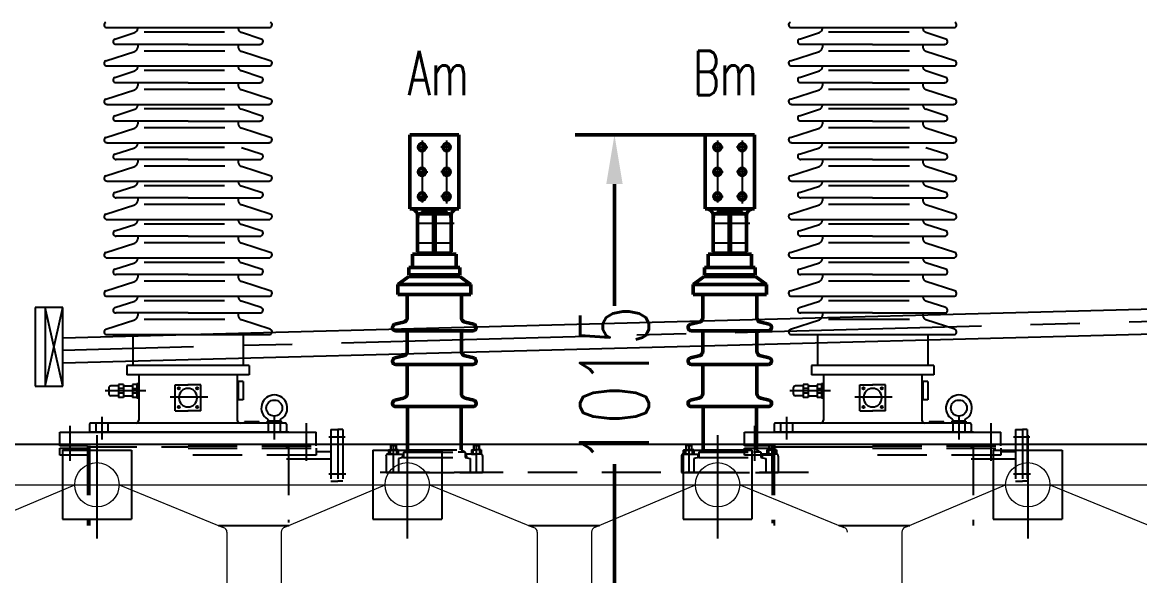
# Model space of a CAD drawing. Header units: inches. Extents: x -283 to 311, y 735 to 1155.
# Drawn here: x -176.7 to -120, y 1056.4 to 1084.5 of the extents above; entities that cross this region are included whole.
import ezdxf

# ---------------------------------------------------------------- set-up
doc = ezdxf.new("R2010")
doc.units = ezdxf.units.IN
doc.header["$LTSCALE"] = 10
for name, pattern in [('CENTER', [2, 1.25, -0.25, 0.25, -0.25]), ('DASHED', [0.75, 0.5, -0.25]), ('DASHED2', [0.375, 0.25, -0.125])]:
    doc.linetypes.add(name, pattern=pattern)
for name, color, linetype, lineweight in [('0粗实线层', 7, 'Continuous', 50), ('1虚线层', 5, 'DASHED', 25), ('2中心线层', 1, 'CENTER', 25), ('5文字层', 6, 'Continuous', 25)]:
    doc.layers.add(name, color=color, linetype=linetype, lineweight=lineweight)
for name, color, linetype in [('1', 5, 'DASHED2'), ('1轮廓实线层', 7, 'Continuous'), ('2', 2, 'CENTER'), ('3中心线层', 1, 'CENTER'), ('4', 2, 'Continuous'), ('5', 3, 'Continuous')]:
    doc.layers.add(name, color=color, linetype=linetype)
doc.styles.get("Standard").update_dxf_attribs({"font": 'txt.shx', "width": 0.67, "bigfont": 'hztxt.shx'})
doc.styles.add('TH_GBDIM', font='txt.shx', dxfattribs={"width": 0.67, "bigfont": 'hztxt.shx'})
doc.dimstyles.new('TH_GBDIM', dxfattribs={"dimtxt": 3.5, "dimasz": 2.5, "dimexe": 2, "dimexo": 0, "dimgap": 1.5, "dimtad": 0, "dimdec": 1, "dimlfac": 40, "dimdsep": 46, "dimtxsty": 'TH_GBDIM', "dimcen": 2.5, "dimclrd": 3, "dimclre": 3, "dimclrt": 6, "dimadec": 0, "dimazin": 2, "dimtfac": 0.714286, "dimtdec": 1, "dimtmove": 0, "dimatfit": 3, "dimfxl": 0, "dimtzin": 0, "dimlwd": -1, "dimlwe": -1, "dimarcsym": 0})

# ---------------------------------------------------------------- blocks, each defined once
blk = doc.blocks.new('*D86')
at = {"layer": '0粗实线层', "color": 3}
for p, q in [((-142.034, 1078.787), (-148.64, 1078.787)), ((-146.64, 1076.287), (-146.64, 1070.11)), ((-146.64, 1055.912), (-146.64, 1062.089)), ((-146.043, 1053.412), (-148.64, 1053.412))]:
    blk.add_line(p, q, dxfattribs=at)
for points in [[(-147.057, 1076.287), (-146.223, 1076.287), (-146.64, 1078.787)], [(-147.057, 1055.912), (-146.223, 1055.912), (-146.64, 1053.412)]]:
    blk.add_solid(points, dxfattribs=at)
at = {"layer": 'Defpoints', "color": 0}
for p in [(-142.034, 1078.787), (-146.64, 1053.412), (-146.043, 1053.412)]:
    blk.add_point(p, dxfattribs=at)
at = {"layer": '0粗实线层', "color": 6, "insert": (-146.64, 1066.1), "char_height": 3.5, "attachment_point": 5, "rotation": 90, "style": 'TH_GBDIM'}
blk.add_mtext('1015', dxfattribs=at)

msp = doc.modelspace()

# ---------------------------------------------------------------- linework, layer by layer
at = {"color": 0}
for p, q in [((-172.4129, 1084.224), (-164.1583, 1084.224)), ((-171.9976, 1083.6452), (-170.9919, 1083.9719)), ((-166.439, 1083.9881), (-170.5197, 1083.9881)), ((-164.5736, 1083.6452), (-165.5793, 1083.9719)), ((-137.6629, 1084.224), (-129.4083, 1084.224)), ((-137.2476, 1083.6452), (-136.2419, 1083.9719)), ((-131.689, 1083.9881), (-135.7697, 1083.9881)), ((-129.8236, 1083.6452), (-130.8293, 1083.9719)), ((-168.2856, 1083.3772), (-171.9552, 1083.3772)), ((-170.8338, 1083.3772), (-170.8338, 1083.2398)), ((-168.2856, 1083.3772), (-164.616, 1083.3772)), ((-165.7374, 1083.3772), (-165.7374, 1083.2398)), ((-133.5356, 1083.3772), (-137.2052, 1083.3772)), ((-136.0838, 1083.3772), (-136.0838, 1083.2398)), ((-133.5356, 1083.3772), (-129.866, 1083.3772)), ((-130.9874, 1083.3772), (-130.9874, 1083.2398)), ((-172.4554, 1082.5466), (-170.9919, 1083.0221)), ((-166.4138, 1083.0309), (-170.5197, 1083.0309)), ((-164.1158, 1082.5466), (-165.5793, 1083.0221)), ((-137.7054, 1082.5466), (-136.2419, 1083.0221)), ((-131.6638, 1083.0309), (-135.7697, 1083.0309)), ((-129.3658, 1082.5466), (-130.8293, 1083.0221)), ((-172.4129, 1082.2787), (-164.1583, 1082.2787)), ((-137.6629, 1082.2787), (-129.4083, 1082.2787)), ((-171.9976, 1081.6999), (-170.9919, 1082.0266)), ((-166.439, 1082.0428), (-170.5197, 1082.0428)), ((-164.5736, 1081.6999), (-165.5793, 1082.0266)), ((-137.2476, 1081.6999), (-136.2419, 1082.0266)), ((-131.689, 1082.0428), (-135.7697, 1082.0428)), ((-129.8236, 1081.6999), (-130.8293, 1082.0266)), ((-172.4554, 1080.6013), (-170.9919, 1081.0768)), ((-168.2856, 1081.4319), (-171.9552, 1081.4319)), ((-170.8338, 1081.4319), (-170.8338, 1081.2945)), ((-166.4138, 1081.0856), (-170.5197, 1081.0856)), ((-168.2856, 1081.4319), (-164.616, 1081.4319)), ((-165.7374, 1081.4319), (-165.7374, 1081.2945)), ((-164.1158, 1080.6013), (-165.5793, 1081.0768)), ((-137.7054, 1080.6013), (-136.2419, 1081.0768)), ((-133.5356, 1081.4319), (-137.2052, 1081.4319)), ((-136.0838, 1081.4319), (-136.0838, 1081.2945)), ((-131.6638, 1081.0856), (-135.7697, 1081.0856)), ((-133.5356, 1081.4319), (-129.866, 1081.4319)), ((-130.9874, 1081.4319), (-130.9874, 1081.2945)), ((-129.3658, 1080.6013), (-130.8293, 1081.0768)), ((-172.4129, 1080.3334), (-164.1583, 1080.3334)), ((-171.9976, 1079.7546), (-170.9919, 1080.0813)), ((-166.439, 1080.0975), (-170.5197, 1080.0975)), ((-164.5736, 1079.7546), (-165.5793, 1080.0813)), ((-137.6629, 1080.3334), (-129.4083, 1080.3334)), ((-137.2476, 1079.7546), (-136.2419, 1080.0813)), ((-131.689, 1080.0975), (-135.7697, 1080.0975)), ((-129.8236, 1079.7546), (-130.8293, 1080.0813)), ((-168.2856, 1079.4866), (-171.9552, 1079.4866)), ((-170.8338, 1079.4866), (-170.8338, 1079.3492)), ((-168.2856, 1079.4866), (-164.616, 1079.4866)), ((-165.7374, 1079.4866), (-165.7374, 1079.3492)), ((-133.5356, 1079.4866), (-137.2052, 1079.4866)), ((-136.0838, 1079.4866), (-136.0838, 1079.3492)), ((-133.5356, 1079.4866), (-129.866, 1079.4866)), ((-130.9874, 1079.4866), (-130.9874, 1079.3492)), ((-172.4554, 1078.656), (-170.9919, 1079.1315)), ((-166.4138, 1079.1403), (-170.5197, 1079.1403)), ((-164.1158, 1078.656), (-165.5793, 1079.1315)), ((-137.7054, 1078.656), (-136.2419, 1079.1315)), ((-131.6638, 1079.1403), (-135.7697, 1079.1403)), ((-129.3658, 1078.656), (-130.8293, 1079.1315)), ((-172.4129, 1078.3881), (-164.1583, 1078.3881)), ((-171.9976, 1077.8093), (-170.9919, 1078.136)), ((-166.439, 1078.1522), (-170.5197, 1078.1522)), ((-164.5736, 1077.8093), (-165.5793, 1078.136)), ((-137.6629, 1078.3881), (-129.4083, 1078.3881)), ((-137.2476, 1077.8093), (-136.2419, 1078.136)), ((-131.689, 1078.1522), (-135.7697, 1078.1522)), ((-129.8236, 1077.8093), (-130.8293, 1078.136)), ((-168.2856, 1077.5413), (-171.9552, 1077.5413)), ((-170.8338, 1077.5413), (-170.8338, 1077.4039)), ((-168.2856, 1077.5413), (-164.616, 1077.5413)), ((-165.7374, 1077.5413), (-165.7374, 1077.4039)), ((-133.5356, 1077.5413), (-137.2052, 1077.5413)), ((-136.0838, 1077.5413), (-136.0838, 1077.4039)), ((-133.5356, 1077.5413), (-129.866, 1077.5413)), ((-130.9874, 1077.5413), (-130.9874, 1077.4039)), ((-172.4554, 1076.7107), (-170.9919, 1077.1862)), ((-166.4138, 1077.195), (-170.5197, 1077.195)), ((-164.1158, 1076.7107), (-165.5793, 1077.1862)), ((-137.7054, 1076.7107), (-136.2419, 1077.1862)), ((-131.6638, 1077.195), (-135.7697, 1077.195)), ((-129.3658, 1076.7107), (-130.8293, 1077.1862)), ((-172.4129, 1076.4428), (-164.1583, 1076.4428)), ((-137.6629, 1076.4428), (-129.4083, 1076.4428)), ((-171.9976, 1075.8639), (-170.9919, 1076.1907)), ((-166.439, 1076.2069), (-170.5197, 1076.2069)), ((-164.5736, 1075.8639), (-165.5793, 1076.1907)), ((-137.2476, 1075.8639), (-136.2419, 1076.1907)), ((-131.689, 1076.2069), (-135.7697, 1076.2069)), ((-129.8236, 1075.8639), (-130.8293, 1076.1907)), ((-168.2856, 1075.596), (-171.9552, 1075.596)), ((-170.8338, 1075.596), (-170.8338, 1075.4586)), ((-168.2856, 1075.596), (-164.616, 1075.596)), ((-165.7374, 1075.596), (-165.7374, 1075.4586)), ((-133.5356, 1075.596), (-137.2052, 1075.596)), ((-136.0838, 1075.596), (-136.0838, 1075.4586)), ((-133.5356, 1075.596), (-129.866, 1075.596)), ((-130.9874, 1075.596), (-130.9874, 1075.4586)), ((-172.4554, 1074.7654), (-170.9919, 1075.2409)), ((-166.4138, 1075.2497), (-170.5197, 1075.2497)), ((-164.1158, 1074.7654), (-165.5793, 1075.2409)), ((-137.7054, 1074.7654), (-136.2419, 1075.2409)), ((-131.6638, 1075.2497), (-135.7697, 1075.2497)), ((-129.3658, 1074.7654), (-130.8293, 1075.2409)), ((-172.4129, 1074.4975), (-164.1583, 1074.4975)), ((-171.9976, 1073.9186), (-170.9919, 1074.2454)), ((-166.439, 1074.2616), (-170.5197, 1074.2616)), ((-164.5736, 1073.9186), (-165.5793, 1074.2454)), ((-137.6629, 1074.4975), (-129.4083, 1074.4975)), ((-137.2476, 1073.9186), (-136.2419, 1074.2454)), ((-131.689, 1074.2616), (-135.7697, 1074.2616)), ((-129.8236, 1073.9186), (-130.8293, 1074.2454)), ((-168.2856, 1073.6507), (-171.9552, 1073.6507)), ((-170.8338, 1073.6507), (-170.8338, 1073.5133)), ((-168.2856, 1073.6507), (-164.616, 1073.6507)), ((-165.7374, 1073.6507), (-165.7374, 1073.5133)), ((-133.5356, 1073.6507), (-137.2052, 1073.6507)), ((-136.0838, 1073.6507), (-136.0838, 1073.5133)), ((-133.5356, 1073.6507), (-129.866, 1073.6507)), ((-130.9874, 1073.6507), (-130.9874, 1073.5133)), ((-172.4554, 1072.8201), (-170.9919, 1073.2956)), ((-166.4138, 1073.3044), (-170.5197, 1073.3044)), ((-164.1158, 1072.8201), (-165.5793, 1073.2956)), ((-137.7054, 1072.8201), (-136.2419, 1073.2956)), ((-131.6638, 1073.3044), (-135.7697, 1073.3044)), ((-129.3658, 1072.8201), (-130.8293, 1073.2956)), ((-172.4129, 1072.5522), (-164.1583, 1072.5522)), ((-137.6629, 1072.5522), (-129.4083, 1072.5522)), ((-171.9976, 1071.9733), (-170.9919, 1072.3001)), ((-166.439, 1072.3163), (-170.5197, 1072.3163)), ((-164.5736, 1071.9733), (-165.5793, 1072.3001)), ((-137.2476, 1071.9733), (-136.2419, 1072.3001)), ((-131.689, 1072.3163), (-135.7697, 1072.3163)), ((-129.8236, 1071.9733), (-130.8293, 1072.3001)), ((-172.4554, 1070.8748), (-170.9919, 1071.3503)), ((-168.2856, 1071.7054), (-171.9552, 1071.7054)), ((-170.8338, 1071.7054), (-170.8338, 1071.568)), ((-166.4138, 1071.3591), (-170.5197, 1071.3591)), ((-168.2856, 1071.7054), (-164.616, 1071.7054)), ((-165.7374, 1071.7054), (-165.7374, 1071.568)), ((-164.1158, 1070.8748), (-165.5793, 1071.3503)), ((-137.7054, 1070.8748), (-136.2419, 1071.3503)), ((-133.5356, 1071.7054), (-137.2052, 1071.7054)), ((-136.0838, 1071.7054), (-136.0838, 1071.568)), ((-131.6638, 1071.3591), (-135.7697, 1071.3591)), ((-133.5356, 1071.7054), (-129.866, 1071.7054)), ((-130.9874, 1071.7054), (-130.9874, 1071.568)), ((-129.3658, 1070.8748), (-130.8293, 1071.3503)), ((-172.4129, 1070.6069), (-164.1583, 1070.6069)), ((-171.9976, 1070.028), (-170.9919, 1070.3548)), ((-166.439, 1070.371), (-170.5197, 1070.371)), ((-164.5736, 1070.028), (-165.5793, 1070.3548)), ((-137.6629, 1070.6069), (-129.4083, 1070.6069)), ((-137.2476, 1070.028), (-136.2419, 1070.3548)), ((-131.689, 1070.371), (-135.7697, 1070.371)), ((-129.8236, 1070.028), (-130.8293, 1070.3548)), ((-168.2856, 1069.7601), (-171.9552, 1069.7601)), ((-170.8338, 1069.7601), (-170.8338, 1069.6227)), ((-168.2856, 1069.7601), (-164.616, 1069.7601)), ((-165.7374, 1069.7601), (-165.7374, 1069.6227)), ((-133.5356, 1069.7601), (-137.2052, 1069.7601)), ((-136.0838, 1069.7601), (-136.0838, 1069.6227)), ((-133.5356, 1069.7601), (-129.866, 1069.7601)), ((-130.9874, 1069.7601), (-130.9874, 1069.6227)), ((-172.4554, 1068.9295), (-170.9919, 1069.405)), ((-166.4138, 1069.4138), (-170.5197, 1069.4138)), ((-164.1158, 1068.9295), (-165.5793, 1069.405)), ((-137.7054, 1068.9295), (-136.2419, 1069.405)), ((-131.6638, 1069.4138), (-135.7697, 1069.4138)), ((-129.3658, 1068.9295), (-130.8293, 1069.405)), ((-172.4129, 1068.6616), (-164.1583, 1068.6616)), ((-171.0839, 1068.6616), (-171.0839, 1067.0872)), ((-165.4873, 1068.6616), (-165.4873, 1067.0872)), ((-137.6629, 1068.6616), (-129.4083, 1068.6616)), ((-136.3339, 1068.6616), (-136.3339, 1067.0872)), ((-130.7373, 1068.6616), (-130.7373, 1067.0872)), ((-165.1748, 1067.0872), (-171.3964, 1067.0872)), ((-171.3964, 1067.0872), (-171.3964, 1066.6184)), ((-165.1748, 1067.0872), (-165.1748, 1066.6184)), ((-130.4248, 1067.0872), (-136.6464, 1067.0872)), ((-136.6464, 1067.0872), (-136.6464, 1066.6184)), ((-130.4248, 1067.0872), (-130.4248, 1066.6184)), ((-165.1748, 1066.6184), (-171.3964, 1066.6184)), ((-170.784, 1066.6184), (-170.784, 1064.3184)), ((-165.7856, 1066.6184), (-165.7856, 1064.3184)), ((-165.484, 1066.2819), (-165.7856, 1066.2819)), ((-165.7856, 1066.2819), (-165.7856, 1065.343)), ((-165.7412, 1066.2819), (-165.7412, 1065.343)), ((-165.484, 1066.2819), (-165.484, 1065.343)), ((-130.4248, 1066.6184), (-136.6464, 1066.6184)), ((-136.034, 1066.6184), (-136.034, 1064.3184)), ((-131.0356, 1066.6184), (-131.0356, 1064.3184)), ((-130.734, 1066.2819), (-131.0356, 1066.2819)), ((-131.0356, 1066.2819), (-131.0356, 1065.343)), ((-130.9912, 1066.2819), (-130.9912, 1065.343)), ((-130.734, 1066.2819), (-130.734, 1065.343)), ((-172.312, 1065.9423), (-172.312, 1065.6618)), ((-171.818, 1066.0536), (-172.2007, 1066.0536)), ((-171.818, 1066.1309), (-171.818, 1065.4629)), ((-171.5537, 1066.1309), (-171.818, 1066.1309)), ((-171.5537, 1065.9148), (-171.818, 1065.9148)), ((-171.5537, 1065.6763), (-171.818, 1065.6763)), ((-171.5537, 1066.1309), (-171.5537, 1065.4629)), ((-171.1056, 1066.042), (-171.5537, 1066.042)), ((-170.8823, 1065.6817), (-171.1081, 1065.6869)), ((-171.1056, 1066.1309), (-171.1056, 1065.4629)), ((-170.8797, 1066.1309), (-171.1056, 1066.1309)), ((-170.8797, 1065.907), (-171.1056, 1065.907)), ((-170.8797, 1066.1566), (-170.8797, 1065.432)), ((-170.784, 1066.1566), (-170.8797, 1066.1566)), ((-168.9399, 1064.7948), (-168.939, 1066.1142)), ((-168.939, 1066.1142), (-168.2793, 1066.1142)), ((-167.6322, 1066.1142), (-168.2919, 1066.1142)), ((-167.6313, 1064.7948), (-167.6322, 1066.1142)), ((-137.562, 1065.9423), (-137.562, 1065.6618)), ((-137.068, 1066.0536), (-137.4507, 1066.0536)), ((-137.068, 1066.1309), (-137.068, 1065.4629)), ((-136.8037, 1066.1309), (-137.068, 1066.1309)), ((-136.8037, 1065.9148), (-137.068, 1065.9148)), ((-136.8037, 1065.6763), (-137.068, 1065.6763)), ((-136.8037, 1066.1309), (-136.8037, 1065.4629)), ((-136.3556, 1066.042), (-136.8037, 1066.042)), ((-136.1323, 1065.6817), (-136.3581, 1065.6869)), ((-136.3556, 1066.1309), (-136.3556, 1065.4629)), ((-136.1297, 1066.1309), (-136.3556, 1066.1309)), ((-136.1297, 1065.907), (-136.3556, 1065.907)), ((-136.1297, 1066.1566), (-136.1297, 1065.432)), ((-136.034, 1066.1566), (-136.1297, 1066.1566)), ((-134.1899, 1064.7948), (-134.189, 1066.1142)), ((-134.189, 1066.1142), (-133.5293, 1066.1142)), ((-132.8822, 1066.1142), (-133.5419, 1066.1142)), ((-132.8813, 1064.7948), (-132.8822, 1066.1142)), ((-171.818, 1065.5505), (-172.2007, 1065.5505)), ((-171.5537, 1065.4629), (-171.818, 1065.4629)), ((-171.1056, 1065.5248), (-171.5537, 1065.5248)), ((-170.8797, 1065.4629), (-171.1056, 1065.4629)), ((-170.784, 1065.432), (-170.8797, 1065.432)), ((-165.484, 1065.343), (-165.7856, 1065.343)), ((-165.7856, 1065.343), (-165.7856, 1065.343)), ((-137.068, 1065.5505), (-137.4507, 1065.5505)), ((-136.8037, 1065.4629), (-137.068, 1065.4629)), ((-136.3556, 1065.5248), (-136.8037, 1065.5248)), ((-136.1297, 1065.4629), (-136.3556, 1065.4629)), ((-136.034, 1065.432), (-136.1297, 1065.432)), ((-130.734, 1065.343), (-131.0356, 1065.343)), ((-131.0356, 1065.343), (-131.0356, 1065.343)), ((-168.9399, 1064.7948), (-168.2802, 1064.7948)), ((-167.6313, 1064.7948), (-168.291, 1064.7948)), ((-134.1899, 1064.7948), (-133.5302, 1064.7948)), ((-132.8813, 1064.7948), (-133.541, 1064.7948)), ((-173.2856, 1064.1119), (-173.2856, 1063.7624)), ((-168.2856, 1064.1622), (-173.2353, 1064.1622)), ((-172.2571, 1064.1622), (-172.4466, 1064.1622)), ((-163.3359, 1064.1622), (-168.2856, 1064.1622)), ((-165.4245, 1064.2326), (-165.4245, 1064.1622)), ((-164.6706, 1064.2326), (-165.4245, 1064.2326)), ((-164.6706, 1064.1622), (-164.6706, 1064.2326)), ((-163.5489, 1064.2552), (-164.2723, 1064.2552)), ((-164.2723, 1064.2552), (-164.2723, 1064.1622)), ((-163.5499, 1064.2556), (-163.5499, 1064.1622)), ((-163.2856, 1064.1119), (-163.2856, 1063.7624)), ((-138.5356, 1064.1119), (-138.5356, 1063.7624)), ((-133.5356, 1064.1622), (-138.4853, 1064.1622)), ((-137.5071, 1064.1622), (-137.6966, 1064.1622)), ((-128.5859, 1064.1622), (-133.5356, 1064.1622)), ((-130.6745, 1064.2326), (-130.6745, 1064.1622)), ((-129.9206, 1064.2326), (-130.6745, 1064.2326)), ((-129.9206, 1064.1622), (-129.9206, 1064.2326)), ((-128.7989, 1064.2552), (-129.5223, 1064.2552)), ((-129.5223, 1064.2552), (-129.5223, 1064.1622)), ((-128.7999, 1064.2556), (-128.7999, 1064.1622)), ((-128.5356, 1064.1119), (-128.5356, 1063.7624)), ((-168.2856, 1063.7122), (-173.2353, 1063.7122)), ((-172.2627, 1063.7122), (-172.4466, 1063.7122)), ((-163.1713, 1063.7122), (-170.1713, 1063.7122)), ((-163.3359, 1063.7122), (-168.2856, 1063.7122)), ((-164.3085, 1063.7122), (-164.1246, 1063.7122)), ((-133.5356, 1063.7122), (-138.4853, 1063.7122)), ((-128.4213, 1063.7122), (-135.4213, 1063.7122)), ((-128.5859, 1063.7122), (-133.5356, 1063.7122)), ((-129.5585, 1063.7122), (-129.3746, 1063.7122))]:
    msp.add_line(p, q, dxfattribs=at)
for p, q in [((-68.0356, 1071.2872), (-174.6377, 1068.478)), ((-174.6377, 1067.228), (-68.0356, 1070.0372)), ((-174.7856, 1063.7122), (-161.7856, 1063.7122)), ((-174.7856, 1063.0122), (-174.7856, 1063.7122)), ((-140.0356, 1063.7122), (-127.0356, 1063.7122)), ((-208.4106, 1063.0997), (-58.6606, 1063.0997)), ((-163.2856, 1063.0122), (-163.2856, 1062.8872)), ((-163.1856, 1063.0122), (-163.1856, 1062.8872)), ((-138.6356, 1062.9622), (-133.5356, 1062.9622)), ((-128.5356, 1063.0122), (-128.5356, 1062.8872)), ((-128.4356, 1063.0122), (-128.4356, 1062.8872)), ((-174.6606, 1062.7872), (-171.1606, 1062.7872)), ((-174.6606, 1062.7872), (-174.6606, 1059.2872)), ((-171.1606, 1062.7872), (-171.1606, 1059.2872)), ((-158.9106, 1062.7872), (-155.4106, 1062.7872)), ((-158.9106, 1062.7872), (-158.9106, 1059.2872)), ((-155.4106, 1062.7872), (-155.4106, 1059.2872)), ((-143.1606, 1062.7872), (-139.6606, 1062.7872)), ((-143.1606, 1062.7872), (-143.1606, 1059.2872)), ((-139.6606, 1062.7872), (-139.6606, 1059.2872)), ((-127.4106, 1062.7872), (-123.9106, 1062.7872)), ((-127.4106, 1062.7872), (-127.4106, 1059.2872)), ((-123.9106, 1062.7872), (-123.9106, 1059.2872)), ((-174.6606, 1059.2872), (-171.1606, 1059.2872)), ((-166.7441, 1058.9747), (-163.147, 1058.9747)), ((-158.9106, 1059.2872), (-155.4106, 1059.2872)), ((-150.9941, 1058.9747), (-147.397, 1058.9747)), ((-143.1606, 1059.2872), (-139.6606, 1059.2872)), ((-135.2441, 1058.9747), (-131.647, 1058.9747)), ((-127.4106, 1059.2872), (-123.9106, 1059.2872))]:
    msp.add_line(p, q)
at = {"lineweight": 0}
for p, q in [((-179.1191, 1058.8805), (-174.0356, 1061.0372)), ((-171.7856, 1061.0372), (-166.4992, 1058.8745)), ((-163.3691, 1058.8805), (-158.2856, 1061.0372)), ((-156.0356, 1061.0372), (-150.7492, 1058.8745)), ((-147.6191, 1058.8805), (-142.5356, 1061.0372)), ((-140.2856, 1061.0372), (-134.9992, 1058.8745)), ((-131.8691, 1058.8805), (-126.7856, 1061.0372)), ((-124.5356, 1061.0372), (-119.2492, 1058.8745)), ((-166.3082, 1058.6315), (-166.3082, 1000.9428)), ((-163.5579, 1058.625), (-163.5579, 1000.9363)), ((-150.5582, 1058.6315), (-150.5582, 1000.9428)), ((-147.8079, 1058.625), (-147.8079, 1000.9363)), ((-132.0579, 1058.625), (-132.0579, 1029.7807))]:
    msp.add_line(p, q, dxfattribs=at)
at = {"color": 0}
for centre, radius in [((-168.7507, 1065.9257), 0.0565), ((-167.8205, 1065.9257), 0.0565), ((-134.0007, 1065.9257), 0.0565), ((-133.0705, 1065.9257), 0.0565), ((-163.9062, 1064.9294), 0.4065), ((-129.1562, 1064.9294), 0.4065), ((-168.7513, 1064.9833), 0.0565), ((-167.8199, 1064.9833), 0.0565), ((-134.0013, 1064.9833), 0.0565), ((-133.0699, 1064.9833), 0.0565)]:
    msp.add_circle(centre, radius, dxfattribs=at)
for centre, radius, start, end in [((-172.4129, 1084.3613), 0.1373, 108, 280), ((-164.1583, 1084.3613), 0.1373, 260, 72), ((-137.6629, 1084.3613), 0.1373, 108, 280), ((-129.4083, 1084.3613), 0.1373, 260, 72), ((-171.0627, 1084.1896), 0.2289, 288, 0), ((-165.5086, 1084.1896), 0.2289, 180, 252), ((-136.3127, 1084.1896), 0.2289, 288, 0), ((-130.7586, 1084.1896), 0.2289, 180, 252), ((-171.9552, 1083.5146), 0.1373, 108, 280), ((-171.0627, 1083.2398), 0.2289, 288, 0), ((-165.5086, 1083.2398), 0.2289, 180, 252), ((-164.616, 1083.5146), 0.1373, 260, 72), ((-137.2052, 1083.5146), 0.1373, 108, 280), ((-136.3127, 1083.2398), 0.2289, 288, 0), ((-130.7586, 1083.2398), 0.2289, 180, 252), ((-129.866, 1083.5146), 0.1373, 260, 72), ((-172.4129, 1082.416), 0.1373, 108, 280), ((-171.0627, 1082.2443), 0.2289, 288, 0), ((-165.5086, 1082.2443), 0.2289, 180, 252), ((-164.1583, 1082.416), 0.1373, 260, 72), ((-137.6629, 1082.416), 0.1373, 108, 280), ((-136.3127, 1082.2443), 0.2289, 288, 0), ((-130.7586, 1082.2443), 0.2289, 180, 252), ((-129.4083, 1082.416), 0.1373, 260, 72), ((-171.9552, 1081.5693), 0.1373, 108, 280), ((-164.616, 1081.5693), 0.1373, 260, 72), ((-137.2052, 1081.5693), 0.1373, 108, 280), ((-129.866, 1081.5693), 0.1373, 260, 72), ((-171.0627, 1081.2945), 0.2289, 288, 0), ((-165.5086, 1081.2945), 0.2289, 180, 252), ((-136.3127, 1081.2945), 0.2289, 288, 0), ((-130.7586, 1081.2945), 0.2289, 180, 252), ((-172.4129, 1080.4707), 0.1373, 108, 280), ((-164.1583, 1080.4707), 0.1373, 260, 72), ((-137.6629, 1080.4707), 0.1373, 108, 280), ((-129.4083, 1080.4707), 0.1373, 260, 72), ((-171.0627, 1080.299), 0.2289, 288, 0), ((-165.5086, 1080.299), 0.2289, 180, 252), ((-136.3127, 1080.299), 0.2289, 288, 0), ((-130.7586, 1080.299), 0.2289, 180, 252), ((-171.9552, 1079.624), 0.1373, 108, 280), ((-171.0627, 1079.3492), 0.2289, 288, 0), ((-165.5086, 1079.3492), 0.2289, 180, 252), ((-164.616, 1079.624), 0.1373, 260, 72), ((-137.2052, 1079.624), 0.1373, 108, 280), ((-136.3127, 1079.3492), 0.2289, 288, 0), ((-130.7586, 1079.3492), 0.2289, 180, 252), ((-129.866, 1079.624), 0.1373, 260, 72), ((-172.4129, 1078.5254), 0.1373, 108, 280), ((-171.0627, 1078.3537), 0.2289, 288, 0), ((-164.1583, 1078.5254), 0.1373, 260, 72), ((-137.6629, 1078.5254), 0.1373, 108, 280), ((-136.3127, 1078.3537), 0.2289, 288, 0), ((-129.4083, 1078.5254), 0.1373, 260, 72), ((-171.9552, 1077.6787), 0.1373, 108, 280), ((-164.616, 1077.6787), 0.1373, 260, 72), ((-137.2052, 1077.6787), 0.1373, 108, 280), ((-129.866, 1077.6787), 0.1373, 260, 72), ((-171.0627, 1077.4039), 0.2289, 288, 0), ((-165.5086, 1077.4039), 0.2289, 180, 252), ((-136.3127, 1077.4039), 0.2289, 288, 0), ((-130.7586, 1077.4039), 0.2289, 180, 252), ((-172.4129, 1076.5801), 0.1373, 108, 280), ((-171.0627, 1076.4084), 0.2289, 288, 0), ((-165.5086, 1076.4084), 0.2289, 180, 252), ((-164.1583, 1076.5801), 0.1373, 260, 72), ((-137.6629, 1076.5801), 0.1373, 108, 280), ((-136.3127, 1076.4084), 0.2289, 288, 0), ((-130.7586, 1076.4084), 0.2289, 180, 252), ((-129.4083, 1076.5801), 0.1373, 260, 72), ((-171.9552, 1075.7334), 0.1373, 108, 280), ((-164.616, 1075.7334), 0.1373, 260, 72), ((-137.2052, 1075.7334), 0.1373, 108, 280), ((-129.866, 1075.7334), 0.1373, 260, 72), ((-171.0627, 1075.4586), 0.2289, 288, 0), ((-165.5086, 1075.4586), 0.2289, 180, 252), ((-136.3127, 1075.4586), 0.2289, 288, 0), ((-130.7586, 1075.4586), 0.2289, 180, 252), ((-172.4129, 1074.6348), 0.1373, 108, 280), ((-164.1583, 1074.6348), 0.1373, 260, 72), ((-137.6629, 1074.6348), 0.1373, 108, 280), ((-129.4083, 1074.6348), 0.1373, 260, 72), ((-171.0627, 1074.4631), 0.2289, 288, 0), ((-165.5086, 1074.4631), 0.2289, 180, 252), ((-136.3127, 1074.4631), 0.2289, 288, 0), ((-130.7586, 1074.4631), 0.2289, 180, 252), ((-171.9552, 1073.7881), 0.1373, 108, 280), ((-164.616, 1073.7881), 0.1373, 260, 72), ((-137.2052, 1073.7881), 0.1373, 108, 280), ((-129.866, 1073.7881), 0.1373, 260, 72), ((-171.0627, 1073.5133), 0.2289, 288, 0), ((-165.5086, 1073.5133), 0.2289, 180, 252), ((-136.3127, 1073.5133), 0.2289, 288, 0), ((-130.7586, 1073.5133), 0.2289, 180, 252), ((-172.4129, 1072.6895), 0.1373, 108, 280), ((-171.0627, 1072.5178), 0.2289, 288, 0), ((-165.5086, 1072.5178), 0.2289, 180, 252), ((-164.1583, 1072.6895), 0.1373, 260, 72), ((-137.6629, 1072.6895), 0.1373, 108, 280), ((-136.3127, 1072.5178), 0.2289, 288, 0), ((-130.7586, 1072.5178), 0.2289, 180, 252), ((-129.4083, 1072.6895), 0.1373, 260, 72), ((-171.9552, 1071.8427), 0.1373, 108, 280), ((-164.616, 1071.8427), 0.1373, 260, 72), ((-137.2052, 1071.8427), 0.1373, 108, 280), ((-129.866, 1071.8427), 0.1373, 260, 72), ((-171.0627, 1071.568), 0.2289, 288, 0), ((-165.5086, 1071.568), 0.2289, 180, 252), ((-136.3127, 1071.568), 0.2289, 288, 0), ((-130.7586, 1071.568), 0.2289, 180, 252), ((-172.4129, 1070.7442), 0.1373, 108, 280), ((-164.1583, 1070.7442), 0.1373, 260, 72), ((-137.6629, 1070.7442), 0.1373, 108, 280), ((-129.4083, 1070.7442), 0.1373, 260, 72), ((-171.0627, 1070.5725), 0.2289, 288, 0), ((-165.5086, 1070.5725), 0.2289, 180, 252), ((-136.3127, 1070.5725), 0.2289, 288, 0), ((-130.7586, 1070.5725), 0.2289, 180, 252), ((-171.9552, 1069.8974), 0.1373, 108, 280), ((-171.0627, 1069.6227), 0.2289, 288, 0), ((-165.5086, 1069.6227), 0.2289, 180, 252), ((-164.616, 1069.8974), 0.1373, 260, 72), ((-137.2052, 1069.8974), 0.1373, 108, 280), ((-136.3127, 1069.6227), 0.2289, 288, 0), ((-130.7586, 1069.6227), 0.2289, 180, 252), ((-129.866, 1069.8974), 0.1373, 260, 72), ((-172.4129, 1068.7989), 0.1373, 108, 280), ((-164.1583, 1068.7989), 0.1373, 260, 72), ((-137.6629, 1068.7989), 0.1373, 108, 280), ((-129.4083, 1068.7989), 0.1373, 260, 72), ((-172.2007, 1065.9423), 0.1113, 90, 180), ((-172.2007, 1065.6618), 0.1113, 180, 270), ((-168.2775, 1065.4545), 0.4712, 90.24214, 269.67976), ((-168.2938, 1065.4545), 0.4712, 270.32024, 89.75786), ((-137.4507, 1065.9423), 0.1113, 90, 180), ((-137.4507, 1065.6618), 0.1113, 180, 270), ((-133.5275, 1065.4545), 0.4712, 90.24214, 269.67976), ((-133.5438, 1065.4545), 0.4712, 270.32024, 89.75786), ((-163.9062, 1064.9294), 0.6616, 300.7645, 239.2355), ((-129.1562, 1064.9294), 0.6616, 300.7645, 239.2355), ((-173.2353, 1064.1119), 0.0503, 90, 180), ((-170.9402, 1064.3184), 0.1563, 270, 0), ((-165.6294, 1064.3184), 0.1563, 180, 270), ((-164.3024, 1064.2652), 0.1113, 0, 59.2355), ((-163.5109, 1064.2652), 0.1113, 120.7645, 180), ((-163.3359, 1064.1119), 0.0503, 0, 90), ((-138.4853, 1064.1119), 0.0503, 90, 180), ((-136.1902, 1064.3184), 0.1563, 270, 0), ((-130.8794, 1064.3184), 0.1563, 180, 270), ((-129.5524, 1064.2652), 0.1113, 0, 59.2355), ((-128.7609, 1064.2652), 0.1113, 120.7645, 180), ((-128.5859, 1064.1119), 0.0503, 0, 90), ((-173.2353, 1063.7624), 0.0503, 180, 270), ((-163.3359, 1063.7624), 0.0503, 270, 0), ((-128.5859, 1063.7624), 0.0503, 270, 0)]:
    msp.add_arc(centre, radius, start, end, dxfattribs=at)
at = {"lineweight": 0}
for centre, start, end in [((-166.5582, 1058.6315), 0, 76.34617), ((-163.3079, 1058.6381), 104.16391, 180), ((-163.3079, 1058.6381), 104.16391, 180), ((-150.8082, 1058.6315), 0, 76.34617), ((-147.5579, 1058.6381), 104.16391, 180), ((-147.5579, 1058.6381), 104.16391, 180), ((-135.0582, 1058.6315), 0, 76.34617), ((-131.8079, 1058.6381), 104.16391, 180), ((-131.8079, 1058.6381), 104.16391, 180)]:
    msp.add_arc(centre, 0.25, start, end, dxfattribs=at)
at = {"layer": '0粗实线层'}
for p, q in [((-157.0344, 1078.7872), (-157.0344, 1075.0372)), ((-154.5344, 1078.7872), (-157.0344, 1078.7872)), ((-156.8594, 1078.7872), (-155.7844, 1078.7872)), ((-154.5344, 1078.7872), (-154.5344, 1075.0372)), ((-142.0344, 1078.7872), (-142.0344, 1075.0372)), ((-139.5344, 1078.7872), (-142.0344, 1078.7872)), ((-141.8594, 1078.7872), (-140.7844, 1078.7872)), ((-139.5344, 1078.7872), (-139.5344, 1075.0372)), ((-157.0344, 1075.0372), (-155.7844, 1075.0372)), ((-154.5344, 1075.0372), (-157.0344, 1075.0372)), ((-156.6344, 1074.7247), (-156.6344, 1072.8497)), ((-155.8844, 1074.7872), (-156.5719, 1074.7872)), ((-156.3844, 1074.8997), (-156.3469, 1074.9372)), ((-155.1844, 1074.8997), (-156.3844, 1074.8997)), ((-156.3844, 1074.8997), (-156.3844, 1074.7872)), ((-155.2219, 1074.9372), (-156.3469, 1074.9372)), ((-156.3469, 1074.9372), (-156.3469, 1074.7872)), ((-155.8219, 1074.7247), (-155.8219, 1072.8497)), ((-154.5344, 1075.0372), (-155.7844, 1075.0372)), ((-155.7469, 1074.7247), (-155.7469, 1072.8497)), ((-155.6844, 1074.7872), (-154.9969, 1074.7872)), ((-155.2219, 1074.9372), (-155.2219, 1074.7872)), ((-155.1844, 1074.8997), (-155.2219, 1074.9372)), ((-155.1844, 1074.8997), (-155.1844, 1074.7872)), ((-154.9344, 1074.7247), (-154.9344, 1072.8497)), ((-142.0344, 1075.0372), (-140.7844, 1075.0372)), ((-139.5344, 1075.0372), (-142.0344, 1075.0372)), ((-141.6344, 1074.7247), (-141.6344, 1072.8497)), ((-140.8844, 1074.7872), (-141.5719, 1074.7872)), ((-141.3844, 1074.8997), (-141.3469, 1074.9372)), ((-140.1844, 1074.8997), (-141.3844, 1074.8997)), ((-141.3844, 1074.8997), (-141.3844, 1074.7872)), ((-140.2219, 1074.9372), (-141.3469, 1074.9372)), ((-141.3469, 1074.9372), (-141.3469, 1074.7872)), ((-140.8219, 1074.7247), (-140.8219, 1072.8497)), ((-139.5344, 1075.0372), (-140.7844, 1075.0372)), ((-140.7469, 1074.7247), (-140.7469, 1072.8497)), ((-140.6844, 1074.7872), (-139.9969, 1074.7872)), ((-140.2219, 1074.9372), (-140.2219, 1074.7872)), ((-140.1844, 1074.8997), (-140.2219, 1074.9372)), ((-140.1844, 1074.8997), (-140.1844, 1074.7872)), ((-139.9344, 1074.7247), (-139.9344, 1072.8497)), ((-155.7844, 1072.7416), (-156.8874, 1072.7416)), ((-156.8874, 1072.7416), (-156.8874, 1072.0636)), ((-155.8844, 1072.7872), (-156.5719, 1072.7872)), ((-156.3844, 1072.7872), (-156.3844, 1072.7416)), ((-156.3469, 1072.7872), (-156.3469, 1072.7416)), ((-155.7844, 1072.7416), (-154.6813, 1072.7416)), ((-155.6844, 1072.7872), (-154.9969, 1072.7872)), ((-155.2219, 1072.7872), (-155.2219, 1072.7416)), ((-155.1844, 1072.7872), (-155.1844, 1072.7416)), ((-154.6813, 1072.7416), (-154.6813, 1072.0636)), ((-140.7844, 1072.7416), (-141.8874, 1072.7416)), ((-141.8874, 1072.7416), (-141.8874, 1072.0636)), ((-140.8844, 1072.7872), (-141.5719, 1072.7872)), ((-141.3844, 1072.7872), (-141.3844, 1072.7416)), ((-141.3469, 1072.7872), (-141.3469, 1072.7416)), ((-140.7844, 1072.7416), (-139.6813, 1072.7416)), ((-140.6844, 1072.7872), (-139.9969, 1072.7872)), ((-140.2219, 1072.7872), (-140.2219, 1072.7416)), ((-140.1844, 1072.7872), (-140.1844, 1072.7416)), ((-139.6813, 1072.7416), (-139.6813, 1072.0636)), ((-155.7844, 1072.0636), (-157.0734, 1072.0636)), ((-157.0734, 1072.0636), (-157.0734, 1071.6886)), ((-155.7844, 1072.0636), (-154.4954, 1072.0636)), ((-154.4954, 1072.0636), (-154.4954, 1071.6886)), ((-140.7844, 1072.0636), (-142.0734, 1072.0636)), ((-142.0734, 1072.0636), (-142.0734, 1071.6886)), ((-140.7844, 1072.0636), (-139.4954, 1072.0636)), ((-139.4954, 1072.0636), (-139.4954, 1071.6886)), ((-157.0812, 1071.6034), (-157.6392, 1071.1886)), ((-155.7844, 1071.6034), (-157.0812, 1071.6034)), ((-155.7844, 1071.6886), (-157.0734, 1071.6886)), ((-156.9262, 1071.6886), (-156.9262, 1071.6034)), ((-155.7844, 1071.6886), (-154.4954, 1071.6886)), ((-155.7844, 1071.6034), (-154.4876, 1071.6034)), ((-154.6426, 1071.6886), (-154.6426, 1071.6034)), ((-154.4876, 1071.6034), (-153.9296, 1071.1886)), ((-142.0812, 1071.6034), (-142.6392, 1071.1886)), ((-140.7844, 1071.6034), (-142.0812, 1071.6034)), ((-140.7844, 1071.6886), (-142.0734, 1071.6886)), ((-141.9262, 1071.6886), (-141.9262, 1071.6034)), ((-140.7844, 1071.6886), (-139.4954, 1071.6886)), ((-140.7844, 1071.6034), (-139.4876, 1071.6034)), ((-139.6426, 1071.6886), (-139.6426, 1071.6034)), ((-139.4876, 1071.6034), (-138.9296, 1071.1886)), ((-155.7844, 1071.1886), (-157.6392, 1071.1886)), ((-157.6392, 1071.1886), (-157.6392, 1070.6886)), ((-155.7844, 1071.1886), (-153.9296, 1071.1886)), ((-153.9296, 1071.1886), (-153.9296, 1070.6886)), ((-140.7844, 1071.1886), (-142.6392, 1071.1886)), ((-142.6392, 1071.1886), (-142.6392, 1070.6886)), ((-140.7844, 1071.1886), (-138.9296, 1071.1886)), ((-138.9296, 1071.1886), (-138.9296, 1070.6886)), ((-155.7844, 1070.6886), (-157.6392, 1070.6886)), ((-157.1597, 1070.6886), (-157.1597, 1069.5214)), ((-155.7844, 1070.6886), (-153.9296, 1070.6886)), ((-154.409, 1070.6886), (-154.409, 1069.5214)), ((-140.7844, 1070.6886), (-142.6392, 1070.6886)), ((-142.1597, 1070.6886), (-142.1597, 1069.5214)), ((-140.7844, 1070.6886), (-138.9296, 1070.6886)), ((-139.409, 1070.6886), (-139.409, 1069.5214)), ((-157.356, 1069.2817), (-157.782, 1069.1777)), ((-154.2127, 1069.2817), (-153.7867, 1069.1777)), ((-142.356, 1069.2817), (-142.782, 1069.1777)), ((-139.2127, 1069.2817), (-138.7867, 1069.1777)), ((-157.7471, 1068.8518), (-155.7844, 1068.8518)), ((-157.1597, 1068.7861), (-157.1597, 1067.8124)), ((-153.8217, 1068.8518), (-155.7844, 1068.8518)), ((-154.409, 1068.7861), (-154.409, 1067.8124)), ((-142.7471, 1068.8518), (-140.7844, 1068.8518)), ((-142.1597, 1068.7861), (-142.1597, 1067.8124)), ((-138.8217, 1068.8518), (-140.7844, 1068.8518)), ((-139.409, 1068.7861), (-139.409, 1067.8124)), ((-157.356, 1067.5727), (-157.782, 1067.4687)), ((-154.2127, 1067.5727), (-153.7867, 1067.4687)), ((-142.356, 1067.5727), (-142.782, 1067.4687)), ((-139.2127, 1067.5727), (-138.7867, 1067.4687)), ((-157.7471, 1067.1428), (-155.7844, 1067.1428)), ((-157.1597, 1067.1428), (-157.1597, 1065.6716)), ((-153.8217, 1067.1428), (-155.7844, 1067.1428)), ((-154.409, 1067.1428), (-154.409, 1065.6716)), ((-142.7471, 1067.1428), (-140.7844, 1067.1428)), ((-142.1597, 1067.1428), (-142.1597, 1065.6716)), ((-138.8217, 1067.1428), (-140.7844, 1067.1428)), ((-139.409, 1067.1428), (-139.409, 1065.6716)), ((-157.356, 1065.4319), (-157.782, 1065.3279)), ((-154.2127, 1065.4319), (-153.7867, 1065.3279)), ((-142.356, 1065.4319), (-142.782, 1065.3279)), ((-139.2127, 1065.4319), (-138.7867, 1065.3279)), ((-157.7471, 1065.002), (-155.7844, 1065.002)), ((-157.1429, 1065.002), (-157.1429, 1062.8133)), ((-153.8217, 1065.002), (-155.7844, 1065.002)), ((-154.4258, 1065.002), (-154.4258, 1062.8133)), ((-142.7471, 1065.002), (-140.7844, 1065.002)), ((-142.1429, 1065.002), (-142.1429, 1062.8133)), ((-138.8217, 1065.002), (-140.7844, 1065.002)), ((-139.4258, 1065.002), (-139.4258, 1062.8133))]:
    msp.add_line(p, q, dxfattribs=at)
for centre in [(-156.4094, 1078.1622), (-155.1594, 1078.1622), (-141.4094, 1078.1622), (-140.1594, 1078.1622), (-156.4094, 1076.9122), (-155.1594, 1076.9122), (-141.4094, 1076.9122), (-140.1594, 1076.9122), (-156.4094, 1075.6622), (-155.1594, 1075.6622), (-141.4094, 1075.6622), (-140.1594, 1075.6622)]:
    msp.add_circle(centre, 0.1812, dxfattribs=at)
for centre, radius, start, end in [((-156.9995, 1074.6571), 0.3801, 343.86497, 90), ((-156.5719, 1074.7247), 0.0625, 90, 180), ((-155.6844, 1074.7247), 0.0625, 90, 180), ((-154.5693, 1074.6571), 0.3801, 90, 196.13503), ((-141.9995, 1074.6571), 0.3801, 343.86497, 90), ((-141.5719, 1074.7247), 0.0625, 90, 180), ((-140.6844, 1074.7247), 0.0625, 90, 180), ((-139.5693, 1074.6571), 0.3801, 90, 196.13503), ((-156.5719, 1072.8497), 0.0625, 180, 270), ((-155.6844, 1072.8497), 0.0625, 180, 270), ((-141.5719, 1072.8497), 0.0625, 180, 270), ((-140.6844, 1072.8497), 0.0625, 180, 270), ((-157.7428, 1069.0171), 0.1653, 103.71615, 271.46919), ((-157.3869, 1069.5072), 0.2276, 277.80383, 3.56816), ((-154.1818, 1069.5072), 0.2276, 176.43184, 262.19617), ((-153.8259, 1069.0171), 0.1653, 268.53081, 76.28385), ((-142.7428, 1069.0171), 0.1653, 103.71615, 271.46919), ((-142.3869, 1069.5072), 0.2276, 277.80383, 3.56816), ((-139.1818, 1069.5072), 0.2276, 176.43184, 262.19617), ((-138.8259, 1069.0171), 0.1653, 268.53081, 76.28385), ((-157.7428, 1067.3081), 0.1653, 103.71615, 271.46919), ((-157.3869, 1067.7982), 0.2276, 277.80383, 3.56816), ((-154.1818, 1067.7982), 0.2276, 176.43184, 262.19617), ((-153.8259, 1067.3081), 0.1653, 268.53081, 76.28385), ((-142.7428, 1067.3081), 0.1653, 103.71615, 271.46919), ((-142.3869, 1067.7982), 0.2276, 277.80383, 3.56816), ((-139.1818, 1067.7982), 0.2276, 176.43184, 262.19617), ((-138.8259, 1067.3081), 0.1653, 268.53081, 76.28385), ((-157.3869, 1065.6574), 0.2276, 277.80383, 3.56816), ((-154.1818, 1065.6574), 0.2276, 176.43184, 262.19617), ((-142.3869, 1065.6574), 0.2276, 277.80383, 3.56816), ((-139.1818, 1065.6574), 0.2276, 176.43184, 262.19617), ((-157.7428, 1065.1673), 0.1653, 103.71615, 271.46919), ((-153.8259, 1065.1673), 0.1653, 268.53081, 76.28385), ((-142.7428, 1065.1673), 0.1653, 103.71615, 271.46919), ((-138.8259, 1065.1673), 0.1653, 268.53081, 76.28385)]:
    msp.add_arc(centre, radius, start, end, dxfattribs=at)
at = {"layer": '0粗实线层', "extrusion": (0, 0, -1)}
for centre, start, end in [((155.8844, 1074.7247), 90, 180), ((154.9969, 1074.7247), 90, 180), ((140.8844, 1074.7247), 90, 180), ((139.9969, 1074.7247), 90, 180), ((155.8844, 1072.8497), 180, 270), ((154.9969, 1072.8497), 180, 270), ((140.8844, 1072.8497), 180, 270), ((139.9969, 1072.8497), 180, 270)]:
    msp.add_arc(centre, 0.0625, start, end, dxfattribs=at)
at = {"layer": '1'}
for p, q in [((-162.2856, 1064.1649), (-162.2856, 1062.2493)), ((-127.5356, 1064.1649), (-127.5356, 1062.2493)), ((-161.7856, 1063.0122), (-161.7856, 1063.7122)), ((-161.1362, 1063.4622), (-160.311, 1063.4622)), ((-161.0356, 1063.8372), (-161.0356, 1061.2122)), ((-161.0356, 1063.8372), (-160.6856, 1063.8372)), ((-160.4356, 1063.8372), (-160.6856, 1063.8372)), ((-160.6856, 1063.8372), (-160.6856, 1061.2122)), ((-160.4356, 1063.8372), (-160.4356, 1061.2122)), ((-140.0356, 1063.0122), (-140.0356, 1063.7122)), ((-137.5127, 1063.7122), (-137.6966, 1063.7122)), ((-127.0356, 1063.0122), (-127.0356, 1063.7122)), ((-126.3862, 1063.4622), (-125.561, 1063.4622)), ((-126.2856, 1063.8372), (-126.2856, 1061.2122)), ((-126.2856, 1063.8372), (-125.9356, 1063.8372)), ((-125.6856, 1063.8372), (-125.9356, 1063.8372)), ((-125.9356, 1063.8372), (-125.9356, 1061.2122)), ((-125.6856, 1063.8372), (-125.6856, 1061.2122)), ((-173.3856, 1063.0122), (-174.7856, 1063.0122)), ((-174.7856, 1062.8872), (-173.3856, 1062.8872)), ((-174.7856, 1062.5372), (-174.7856, 1062.8872)), ((-173.3856, 1063.0122), (-173.3856, 1058.9747)), ((-173.3856, 1062.9622), (-168.2856, 1062.9622)), ((-173.2856, 1063.0122), (-173.2856, 1058.9747)), ((-168.2856, 1063.0122), (-161.7856, 1063.0122)), ((-168.2856, 1062.8872), (-161.7856, 1062.8872)), ((-163.1856, 1063.0122), (-163.1856, 1059.1182)), ((-161.7856, 1062.8872), (-161.7856, 1062.5372)), ((-158.1131, 1062.8077), (-158.1131, 1062.5952)), ((-158.1131, 1062.8077), (-157.8665, 1062.8077)), ((-158.0334, 1062.8077), (-158.0334, 1062.5952)), ((-158.0108, 1063.0276), (-158.0108, 1062.8077)), ((-157.8665, 1063.0276), (-158.0108, 1063.0276)), ((-157.9951, 1063.0276), (-157.9951, 1062.8077)), ((-157.8665, 1063.1287), (-157.8665, 1061.6622)), ((-157.8665, 1063.0276), (-157.7223, 1063.0276)), ((-157.62, 1062.8077), (-157.8665, 1062.8077)), ((-157.7379, 1063.0276), (-157.7379, 1062.8077)), ((-157.7223, 1063.0276), (-157.7223, 1062.8077)), ((-157.6997, 1062.8077), (-157.6997, 1062.5952)), ((-157.62, 1062.8077), (-157.62, 1062.5952)), ((-157.1429, 1062.8133), (-157.3513, 1062.6918)), ((-157.1429, 1062.8133), (-154.4258, 1062.8133)), ((-154.4258, 1062.8133), (-154.2174, 1062.6918)), ((-153.905, 1062.8077), (-153.905, 1062.5952)), ((-153.905, 1062.8077), (-153.6585, 1062.8077)), ((-153.8253, 1062.8077), (-153.8253, 1062.5952)), ((-153.6585, 1063.0276), (-153.8027, 1063.0276)), ((-153.8027, 1063.0276), (-153.8027, 1062.8077)), ((-153.7871, 1063.0276), (-153.7871, 1062.8077)), ((-153.6585, 1063.1287), (-153.6585, 1061.6622)), ((-153.6585, 1063.0276), (-153.5142, 1063.0276)), ((-153.4119, 1062.8077), (-153.6585, 1062.8077)), ((-153.5299, 1063.0276), (-153.5299, 1062.8077)), ((-153.5142, 1063.0276), (-153.5142, 1062.8077)), ((-153.4916, 1062.8077), (-153.4916, 1062.5952)), ((-153.4119, 1062.8077), (-153.4119, 1062.5952)), ((-143.1131, 1062.8077), (-143.1131, 1062.5952)), ((-143.1131, 1062.8077), (-142.8665, 1062.8077)), ((-143.0334, 1062.8077), (-143.0334, 1062.5952)), ((-143.0108, 1063.0276), (-143.0108, 1062.8077)), ((-142.8665, 1063.0276), (-143.0108, 1063.0276)), ((-142.9951, 1063.0276), (-142.9951, 1062.8077)), ((-142.8665, 1063.1287), (-142.8665, 1061.6622)), ((-142.8665, 1063.0276), (-142.7223, 1063.0276)), ((-142.62, 1062.8077), (-142.8665, 1062.8077)), ((-142.7379, 1063.0276), (-142.7379, 1062.8077)), ((-142.7223, 1063.0276), (-142.7223, 1062.8077)), ((-142.6997, 1062.8077), (-142.6997, 1062.5952)), ((-142.62, 1062.8077), (-142.62, 1062.5952)), ((-142.1429, 1062.8133), (-142.3513, 1062.6918)), ((-142.1429, 1062.8133), (-139.4258, 1062.8133)), ((-138.6356, 1063.0122), (-140.0356, 1063.0122)), ((-140.0356, 1062.8872), (-138.6356, 1062.8872)), ((-140.0356, 1062.5372), (-140.0356, 1062.8872)), ((-139.4258, 1062.8133), (-139.2174, 1062.6918)), ((-138.905, 1062.8077), (-138.905, 1062.5952)), ((-138.905, 1062.8077), (-138.6585, 1062.8077)), ((-138.8253, 1062.8077), (-138.8253, 1062.5952)), ((-138.6585, 1063.0276), (-138.8027, 1063.0276)), ((-138.8027, 1063.0276), (-138.8027, 1062.8077)), ((-138.7871, 1063.0276), (-138.7871, 1062.8077)), ((-138.6585, 1063.1287), (-138.6585, 1061.6622)), ((-138.6585, 1063.0276), (-138.5142, 1063.0276)), ((-138.4119, 1062.8077), (-138.6585, 1062.8077)), ((-138.6356, 1063.0122), (-138.6356, 1059.0924)), ((-138.5356, 1063.0122), (-138.5356, 1058.9747)), ((-138.5299, 1063.0276), (-138.5299, 1062.8077)), ((-138.5142, 1063.0276), (-138.5142, 1062.8077)), ((-138.4916, 1062.8077), (-138.4916, 1062.5952)), ((-138.4119, 1062.8077), (-138.4119, 1062.5952)), ((-133.5356, 1063.0122), (-127.0356, 1063.0122)), ((-133.5356, 1062.8872), (-127.0356, 1062.8872)), ((-128.4356, 1063.0122), (-128.4356, 1058.9747)), ((-127.0356, 1062.8872), (-127.0356, 1062.5372)), ((-173.3856, 1062.5372), (-174.7856, 1062.5372)), ((-161.7856, 1062.5372), (-168.2856, 1062.5372)), ((-161.0356, 1062.3372), (-163.2856, 1062.3372)), ((-161.0356, 1062.7122), (-161.7856, 1062.7122)), ((-158.237, 1062.4957), (-158.237, 1061.6622)), ((-158.1579, 1062.5952), (-157.4077, 1062.5952)), ((-157.9113, 1062.5952), (-158.1579, 1062.5952)), ((-157.3513, 1062.4142), (-157.6084, 1062.3675)), ((-157.6084, 1062.3675), (-157.6084, 1061.6622)), ((-157.4077, 1062.5952), (-157.4171, 1062.4022)), ((-157.3513, 1062.6918), (-154.2174, 1062.6918)), ((-157.3513, 1062.6918), (-157.3513, 1062.4142)), ((-157.3513, 1062.4142), (-154.2174, 1062.4142)), ((-154.2174, 1062.6918), (-154.5817, 1062.6918)), ((-154.2174, 1062.6918), (-154.2174, 1062.4142)), ((-154.2174, 1062.4142), (-153.9604, 1062.3675)), ((-153.4109, 1062.5952), (-154.1611, 1062.5952)), ((-154.1611, 1062.5952), (-154.1517, 1062.4022)), ((-153.9604, 1062.3675), (-153.9604, 1061.6622)), ((-153.905, 1062.5952), (-153.6585, 1062.5952)), ((-153.4119, 1062.5952), (-153.6585, 1062.5952)), ((-153.3317, 1062.4957), (-153.3317, 1061.6622)), ((-143.237, 1062.4957), (-143.237, 1061.6622)), ((-143.1579, 1062.5952), (-142.4077, 1062.5952)), ((-142.9113, 1062.5952), (-143.1579, 1062.5952)), ((-142.3513, 1062.4142), (-142.6084, 1062.3675)), ((-142.6084, 1062.3675), (-142.6084, 1061.6622)), ((-142.4077, 1062.5952), (-142.4171, 1062.4022)), ((-142.3513, 1062.6918), (-139.2174, 1062.6918)), ((-142.3513, 1062.6918), (-142.3513, 1062.4142)), ((-142.3513, 1062.4142), (-139.2174, 1062.4142)), ((-138.6356, 1062.5372), (-140.0356, 1062.5372)), ((-139.2174, 1062.6918), (-139.5817, 1062.6918)), ((-139.2174, 1062.6918), (-139.2174, 1062.4142)), ((-139.2174, 1062.4142), (-138.9604, 1062.3675)), ((-138.4109, 1062.5952), (-139.1611, 1062.5952)), ((-139.1611, 1062.5952), (-139.1517, 1062.4022)), ((-138.9604, 1062.3675), (-138.9604, 1061.6622)), ((-138.905, 1062.5952), (-138.6585, 1062.5952)), ((-138.4119, 1062.5952), (-138.6585, 1062.5952)), ((-138.3317, 1062.4957), (-138.3317, 1061.6622)), ((-127.0356, 1062.5372), (-133.5356, 1062.5372)), ((-126.2856, 1062.3372), (-128.5356, 1062.3372)), ((-126.2856, 1062.7122), (-127.0356, 1062.7122)), ((-144.7844, 1061.6622), (-159.7844, 1061.6622)), ((-158.237, 1061.6622), (-153.3317, 1061.6622)), ((-157.6084, 1061.6622), (-153.9604, 1061.6622)), ((-157.2844, 1061.6622), (-154.2844, 1061.6622)), ((-136.7844, 1061.6622), (-144.7844, 1061.6622)), ((-143.237, 1061.6622), (-138.3317, 1061.6622)), ((-142.6084, 1061.6622), (-138.9604, 1061.6622)), ((-142.2844, 1061.6622), (-139.2844, 1061.6622)), ((-161.1362, 1061.5872), (-160.2708, 1061.5872)), ((-161.0356, 1061.2122), (-160.6856, 1061.2122)), ((-160.4356, 1061.2122), (-160.6856, 1061.2122)), ((-126.3862, 1061.5872), (-125.5208, 1061.5872)), ((-126.2856, 1061.2122), (-125.9356, 1061.2122)), ((-125.6856, 1061.2122), (-125.9356, 1061.2122))]:
    msp.add_line(p, q, dxfattribs=at)
for centre, radius, start, end in [((-138.4853, 1063.7624), 0.0503, 180, 270), ((-158.1541, 1062.511), 0.0843, 91.83485, 190.44917), ((-153.4146, 1062.511), 0.0843, 349.55083, 88.16515), ((-143.1541, 1062.511), 0.0843, 91.83485, 190.44917), ((-138.4146, 1062.511), 0.0843, 349.55083, 88.16515)]:
    msp.add_arc(centre, radius, start, end, dxfattribs=at)
at = {"layer": '1虚线层'}
for p, q in [((-172.9606, 1064.1622), (-172.9606, 1063.7122)), ((-172.3606, 1064.1622), (-172.3606, 1063.7122)), ((-164.2106, 1064.1622), (-164.2106, 1063.7122)), ((-163.6106, 1064.1622), (-163.6106, 1063.7122)), ((-138.2106, 1064.1622), (-138.2106, 1063.7122)), ((-137.6106, 1064.1622), (-137.6106, 1063.7122)), ((-129.4606, 1064.1622), (-129.4606, 1063.7122)), ((-128.8606, 1064.1622), (-128.8606, 1063.7122))]:
    msp.add_line(p, q, dxfattribs=at)
at = {"layer": '1轮廓实线层', "lineweight": 0}
for centre in [(-172.9106, 1061.0372), (-157.1606, 1061.0372), (-141.4106, 1061.0372), (-125.6606, 1061.0372)]:
    msp.add_circle(centre, 1.125, dxfattribs=at)
at = {"layer": '2'}
for p, q in [((-172.9106, 1063.5563), (-172.9106, 1058.3102)), ((-157.1606, 1063.5563), (-157.1606, 1058.3102)), ((-141.4106, 1063.5563), (-141.4106, 1058.3102)), ((-125.6606, 1063.5563), (-125.6606, 1058.3102))]:
    msp.add_line(p, q, dxfattribs=at)
at = {"layer": '2中心线层'}
for p, q in [((-156.6639, 1078.1622), (-156.1221, 1078.1622)), ((-156.4094, 1078.4964), (-156.4094, 1075.3512)), ((-154.9049, 1078.1622), (-155.4466, 1078.1622)), ((-155.1594, 1078.4964), (-155.1594, 1075.3056)), ((-141.6639, 1078.1622), (-141.1221, 1078.1622)), ((-141.4094, 1078.4964), (-141.4094, 1075.3512)), ((-139.9049, 1078.1622), (-140.4466, 1078.1622)), ((-140.1594, 1078.4964), (-140.1594, 1075.3056)), ((-156.6639, 1076.9122), (-156.1221, 1076.9122)), ((-154.9049, 1076.9122), (-155.4466, 1076.9122)), ((-141.6639, 1076.9122), (-141.1221, 1076.9122)), ((-139.9049, 1076.9122), (-140.4466, 1076.9122)), ((-156.6639, 1075.6622), (-156.1221, 1075.6622)), ((-154.9049, 1075.6622), (-155.4466, 1075.6622)), ((-141.6639, 1075.6622), (-141.1221, 1075.6622)), ((-139.9049, 1075.6622), (-140.4466, 1075.6622)), ((-154.7733, 1074.2872), (-156.7124, 1074.2872)), ((-139.7733, 1074.2872), (-141.7124, 1074.2872)), ((-154.9344, 1073.2872), (-156.6738, 1073.2872)), ((-139.9344, 1073.2872), (-141.6738, 1073.2872)), ((-68.0356, 1070.6622), (-174.6377, 1067.853)), ((-170.4205, 1065.7952), (-172.4951, 1065.7952)), ((-135.6705, 1065.7952), (-137.7451, 1065.7952)), ((-167.2882, 1065.4755), (-169.1958, 1065.4755)), ((-132.5382, 1065.4755), (-134.4458, 1065.4755)), ((-172.6606, 1064.4844), (-172.6606, 1063.3394)), ((-163.9106, 1064.4844), (-163.9106, 1063.3394)), ((-137.9106, 1064.4844), (-137.9106, 1063.3394)), ((-129.1606, 1064.4844), (-129.1606, 1063.3394))]:
    msp.add_line(p, q, dxfattribs=at)
at = {"layer": '3中心线层'}
for p, q in [((-174.2856, 1064.0192), (-174.2856, 1062.2493)), ((-139.5356, 1064.0192), (-139.5356, 1062.2493))]:
    msp.add_line(p, q, dxfattribs=at)
at = {"layer": '4', "color": 1, "lineweight": 0}
msp.add_line((-209.1606, 1061.0372), (-57.9106, 1061.0372), dxfattribs=at)
at = {"layer": '5', "color": 0}
for p, q in [((-174.6377, 1070.0332), (-176.0376, 1070.0332)), ((-176.0376, 1070.0332), (-176.0376, 1066.0333)), ((-175.5376, 1070.0332), (-175.5376, 1066.0333)), ((-175.5376, 1066.0333), (-174.6377, 1070.0332)), ((-174.6377, 1066.0333), (-175.5376, 1070.0332)), ((-174.6377, 1066.0333), (-174.6377, 1070.0332)), ((-176.0376, 1066.0333), (-174.6377, 1066.0333))]:
    msp.add_line(p, q, dxfattribs=at)

# ---------------------------------------------------------------- texts
at = {"layer": '5文字层', "lineweight": 0, "width": 0.67}
for s, p in [('Am', (-157.1294, 1080.802)), ('Bm', (-142.647, 1080.802))]:
    msp.add_text(s, height=2.25, dxfattribs=at).set_placement(p)

# ---------------------------------------------------------------- dimensions: what is measured, and where the dimension line sits
at = {"layer": '0粗实线层'}
dim = msp.add_linear_dim(base=(-146.6401, 1053.4122), p1=(-142.0344, 1078.7872), p2=(-146.0432, 1053.4122), angle=90, dimstyle='TH_GBDIM', dxfattribs=at)
dim.commit()
dim.dimension.update_dxf_attribs({"geometry": '*D86', "text_midpoint": (-146.6401, 1066.0997)})

doc.saveas('drawing.dxf')
